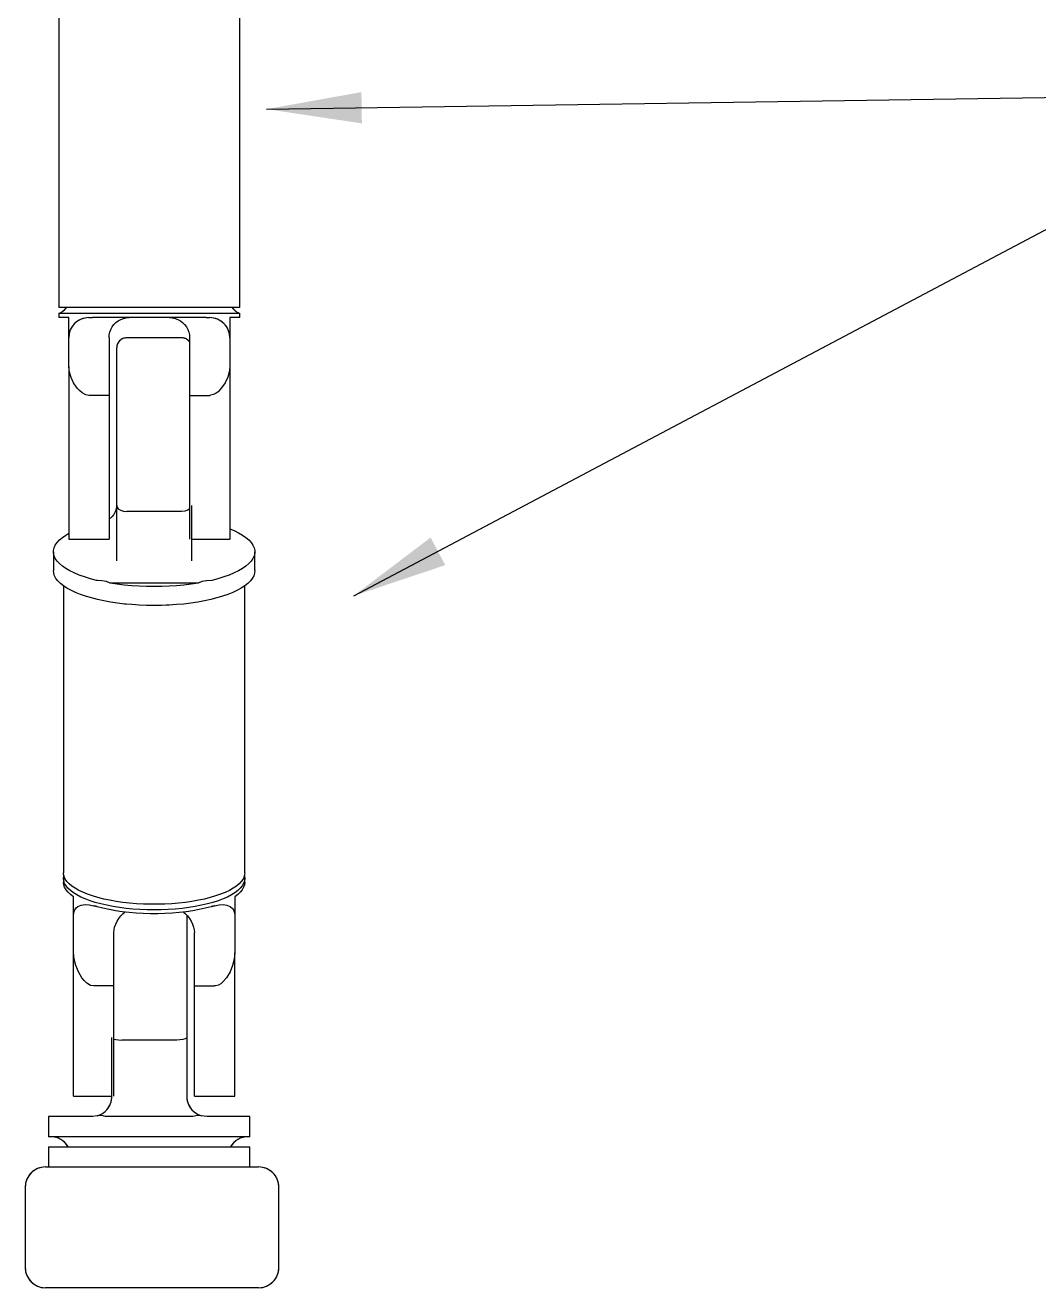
# Model space of a CAD drawing. Extents: x 1.16 to 9.36, y 0.63 to 8.02.
# Drawn here: x 2.318 to 4.835, y 0.633 to 3.768 of the extents above; entities that cross this region are included whole.
import ezdxf

# ---------------------------------------------------------------- set-up
doc = ezdxf.new("R2010")
doc.units = 0
doc.header["$MEASUREMENT"] = 0
doc.linetypes.add('SLDTANVISIBLE0', pattern=[0.5, 0.25, -0.05, 0.05, -0.05, 0.05, -0.05])
doc.dimstyles.new('SLDDIMSTYLE0', dxfattribs={"dimtxt": 6, "dimasz": 0.23622, "dimexe": 0, "dimexo": 0.0625, "dimgap": 1.5, "dimtad": 0, "dimtih": 1, "dimtoh": 1, "dimdec": 0, "dimzin": 0, "dimdsep": 46, "dimtxsty": 'Standard', "dimsah": 1, "dimcen": 0.09, "dimadec": 0, "dimazin": 0, "dimtfac": 1, "dimtdec": 0, "dimtofl": 0, "dimtmove": 0, "dimatfit": 3, "dimfxl": 1, "dimtolj": 1, "dimtzin": 0, "dimarcsym": 0})

msp = doc.modelspace()

# ---------------------------------------------------------------- linework, layer by layer
at = {"color": 7, "linetype": 'Continuous'}
for p, q in [((2.4011, 3.8666), (2.4011, 3.0666)), ((2.8511, 3.0666), (2.8511, 3.8666)), ((2.8511, 3.0666), (2.4011, 3.0666)), ((2.4011, 3.0516), (2.4011, 3.0416)), ((2.8511, 3.0516), (2.4011, 3.0516)), ((2.4261, 3.0416), (2.4011, 3.0416)), ((2.4261, 2.9916), (2.4261, 3.0416)), ((2.4761, 3.0416), (2.4847, 3.0416)), ((2.7675, 3.0416), (2.4847, 3.0416)), ((2.7675, 3.0416), (2.7761, 3.0416)), ((2.8511, 3.0416), (2.8261, 3.0416)), ((2.8261, 3.0416), (2.8261, 2.9916)), ((2.8511, 3.0416), (2.8511, 3.0516)), ((2.4261, 2.9191), (2.4261, 2.9916)), ((2.5261, 2.9916), (2.5261, 2.8487)), ((2.7061, 2.9916), (2.5701, 2.9916)), ((2.7261, 2.9916), (2.7261, 2.8487)), ((2.8261, 2.9916), (2.8261, 2.9191)), ((2.5451, 2.575), (2.5451, 2.9666)), ((2.4261, 2.9191), (2.4261, 2.492)), ((2.8261, 2.9191), (2.8261, 2.492)), ((2.5261, 2.8487), (2.4761, 2.8487)), ((2.5261, 2.8487), (2.5261, 2.492)), ((2.7261, 2.8487), (2.7761, 2.8487)), ((2.7261, 2.8487), (2.7261, 2.492)), ((2.5451, 2.4379), (2.5451, 2.575)), ((2.7311, 2.575), (2.7311, 2.4379)), ((2.7061, 2.5607), (2.5701, 2.5607)), ((2.4261, 2.492), (2.5261, 2.492)), ((2.7311, 2.492), (2.8261, 2.492)), ((2.3881, 2.4603), (2.3881, 2.4134)), ((2.8881, 2.4134), (2.8881, 2.4603)), ((2.7811, 2.3893), (2.7678, 2.3879)), ((2.4131, 2.3756), (2.4131, 1.6629)), ((2.551, 2.3824), (2.5292, 2.3824)), ((2.7252, 2.3824), (2.551, 2.3824)), ((2.7471, 2.3824), (2.7252, 2.3824)), ((2.8631, 1.6629), (2.8631, 2.3756)), ((2.4131, 1.6488), (2.4131, 1.6394)), ((2.8631, 1.6394), (2.8631, 1.6488)), ((2.4381, 1.5568), (2.4381, 1.6037)), ((2.8381, 1.6037), (2.8381, 1.5568)), ((2.4381, 1.5319), (2.4381, 1.5568)), ((2.7191, 1.558), (2.7191, 1.2539)), ((2.8381, 1.5568), (2.8381, 1.5319)), ((2.4381, 1.4647), (2.4381, 1.5319)), ((2.5381, 1.3823), (2.5381, 1.5146)), ((2.7381, 1.3823), (2.7381, 1.5146)), ((2.8381, 1.5319), (2.8381, 1.4647)), ((2.4381, 1.1082), (2.4381, 1.4647)), ((2.8381, 1.1082), (2.8381, 1.4647)), ((2.5381, 1.3823), (2.4881, 1.3823)), ((2.5381, 1.1082), (2.5381, 1.3823)), ((2.7381, 1.3823), (2.7881, 1.3823)), ((2.7381, 1.1082), (2.7381, 1.3823)), ((2.5331, 1.1078), (2.5331, 1.2539)), ((2.6941, 1.248), (2.5581, 1.248)), ((2.7191, 1.2539), (2.7191, 1.1078)), ((2.4381, 1.1082), (2.5331, 1.1082)), ((2.7381, 1.1082), (2.8381, 1.1082)), ((2.3761, 1.0578), (2.3761, 1.0078)), ((2.4831, 1.0578), (2.3761, 1.0578)), ((2.7351, 1.0578), (2.5172, 1.0578)), ((2.7691, 1.0578), (2.7558, 1.0596)), ((2.8761, 1.0578), (2.7691, 1.0578)), ((2.8761, 1.0078), (2.8761, 1.0578)), ((2.8761, 1.0078), (2.3761, 1.0078)), ((2.3761, 0.9828), (2.3761, 0.9328)), ((2.3761, 0.9828), (2.8761, 0.9828)), ((2.8761, 0.9328), (2.8761, 0.9828)), ((2.3681, 0.9328), (2.3762, 0.9328)), ((2.3762, 0.9328), (2.3977, 0.9328)), ((2.3977, 0.9328), (2.8976, 0.9328)), ((2.3181, 0.8828), (2.3181, 0.6828)), ((2.3181, 0.8828), (2.3181, 0.8828)), ((2.9476, 0.8828), (2.9475, 0.8828)), ((2.9476, 0.6828), (2.9476, 0.8828)), ((2.3181, 0.6828), (2.3181, 0.6828)), ((2.9476, 0.6828), (2.9475, 0.6828)), ((2.3977, 0.6328), (2.3681, 0.6328)), ((2.8976, 0.6328), (2.3977, 0.6328))]:
    msp.add_line(p, q, dxfattribs=at)
at = {"color": 7, "linetype": 'SLDTANVISIBLE0'}
for p, q in [((2.4011, 3.8666), (2.4011, 3.0666)), ((2.8511, 3.0666), (2.8511, 3.8666)), ((2.8511, 3.0666), (2.4011, 3.0666)), ((2.4011, 3.0516), (2.4011, 3.0416)), ((2.8511, 3.0516), (2.4011, 3.0516)), ((2.4261, 3.0416), (2.4011, 3.0416)), ((2.4261, 2.9916), (2.4261, 3.0416)), ((2.4761, 3.0416), (2.4847, 3.0416)), ((2.7675, 3.0416), (2.4847, 3.0416)), ((2.7675, 3.0416), (2.7761, 3.0416)), ((2.8511, 3.0416), (2.8261, 3.0416)), ((2.8261, 3.0416), (2.8261, 2.9916)), ((2.8511, 3.0416), (2.8511, 3.0516)), ((2.4261, 2.9191), (2.4261, 2.9916)), ((2.5261, 2.9916), (2.5261, 2.8487)), ((2.7061, 2.9916), (2.5701, 2.9916)), ((2.7261, 2.9916), (2.7261, 2.8487)), ((2.8261, 2.9916), (2.8261, 2.9191)), ((2.5451, 2.575), (2.5451, 2.9666)), ((2.4261, 2.9191), (2.4261, 2.492)), ((2.8261, 2.9191), (2.8261, 2.492)), ((2.5261, 2.8487), (2.4761, 2.8487)), ((2.5261, 2.8487), (2.5261, 2.492)), ((2.7261, 2.8487), (2.7261, 2.492)), ((2.7261, 2.8487), (2.7761, 2.8487)), ((2.5451, 2.4379), (2.5451, 2.575)), ((2.7311, 2.575), (2.7311, 2.4379)), ((2.7061, 2.5607), (2.5701, 2.5607)), ((2.4261, 2.492), (2.5261, 2.492)), ((2.7311, 2.492), (2.8261, 2.492)), ((2.3881, 2.4603), (2.3881, 2.4134)), ((2.8881, 2.4134), (2.8881, 2.4603)), ((2.7811, 2.3893), (2.7678, 2.3879)), ((2.4131, 2.3756), (2.4131, 1.6629)), ((2.551, 2.3824), (2.5292, 2.3824)), ((2.7252, 2.3824), (2.551, 2.3824)), ((2.7471, 2.3824), (2.7252, 2.3824)), ((2.8631, 1.6629), (2.8631, 2.3756)), ((2.4131, 1.6488), (2.4131, 1.6394)), ((2.8631, 1.6394), (2.8631, 1.6488)), ((2.4381, 1.5568), (2.4381, 1.6037)), ((2.8381, 1.6037), (2.8381, 1.5568)), ((2.4381, 1.5319), (2.4381, 1.5568)), ((2.7191, 1.558), (2.7191, 1.2539)), ((2.8381, 1.5568), (2.8381, 1.5319)), ((2.4381, 1.4647), (2.4381, 1.5319)), ((2.5381, 1.3823), (2.5381, 1.5146)), ((2.7381, 1.3823), (2.7381, 1.5146)), ((2.8381, 1.5319), (2.8381, 1.4647)), ((2.4381, 1.1082), (2.4381, 1.4647)), ((2.8381, 1.1082), (2.8381, 1.4647)), ((2.5381, 1.3823), (2.4881, 1.3823)), ((2.5381, 1.1082), (2.5381, 1.3823)), ((2.7381, 1.3823), (2.7881, 1.3823)), ((2.7381, 1.1082), (2.7381, 1.3823)), ((2.5331, 1.1078), (2.5331, 1.2539)), ((2.6941, 1.248), (2.5581, 1.248)), ((2.7191, 1.2539), (2.7191, 1.1078)), ((2.4381, 1.1082), (2.5331, 1.1082)), ((2.7381, 1.1082), (2.8381, 1.1082)), ((2.3761, 1.0578), (2.3761, 1.0078)), ((2.4831, 1.0578), (2.3761, 1.0578)), ((2.7351, 1.0578), (2.5172, 1.0578)), ((2.7691, 1.0578), (2.7558, 1.0596)), ((2.8761, 1.0578), (2.7691, 1.0578)), ((2.8761, 1.0078), (2.8761, 1.0578)), ((2.8761, 1.0078), (2.3761, 1.0078)), ((2.3761, 0.9828), (2.3761, 0.9328)), ((2.3761, 0.9828), (2.8761, 0.9828)), ((2.8761, 0.9328), (2.8761, 0.9828)), ((2.3681, 0.9328), (2.3762, 0.9328)), ((2.3762, 0.9328), (2.3977, 0.9328)), ((2.3977, 0.9328), (2.8976, 0.9328)), ((2.3181, 0.8828), (2.3181, 0.6828)), ((2.3181, 0.8828), (2.3181, 0.8828)), ((2.9476, 0.8828), (2.9475, 0.8828)), ((2.9476, 0.6828), (2.9476, 0.8828)), ((2.3181, 0.6828), (2.3181, 0.6828)), ((2.9476, 0.6828), (2.9475, 0.6828)), ((2.3977, 0.6328), (2.3681, 0.6328)), ((2.8976, 0.6328), (2.3977, 0.6328))]:
    msp.add_line(p, q, dxfattribs=at)
at = {"color": 7, "linetype": 'Continuous', "flags": 128}
for points in [[(2.5261, 2.9916), (2.5266, 2.9987), (2.5281, 3.0056), (2.5306, 3.0123), (2.5341, 3.0186), (2.5383, 3.0243), (2.5434, 3.0293), (2.5491, 3.0336), (2.5554, 3.037), (2.562, 3.0395), (2.569, 3.0411), (2.5761, 3.0416)], [(2.6761, 3.0416), (2.6832, 3.0411), (2.6902, 3.0395), (2.6969, 3.037), (2.7032, 3.0336), (2.7089, 3.0293), (2.7139, 3.0243), (2.7182, 3.0186), (2.7216, 3.0123), (2.7241, 3.0056), (2.7256, 2.9987), (2.7261, 2.9916)], [(2.4761, 2.8487), (2.4682, 2.8501), (2.4591, 2.8548), (2.4524, 2.8605), (2.4468, 2.8668), (2.4381, 2.8797), (2.4318, 2.8929), (2.4276, 2.9063), (2.4261, 2.9191)], [(2.8261, 2.9191), (2.8247, 2.9066), (2.8208, 2.8936), (2.8144, 2.8801), (2.8056, 2.867), (2.797, 2.8578), (2.7918, 2.8539), (2.7858, 2.8507), (2.7782, 2.8488), (2.7761, 2.8487)], [(2.5451, 2.5764), (2.545, 2.5735), (2.5439, 2.5664), (2.5415, 2.5596), (2.538, 2.5531), (2.5338, 2.5477), (2.5329, 2.5468)], [(2.5451, 2.575), (2.5451, 2.5749), (2.5459, 2.5715), (2.5492, 2.5671), (2.5548, 2.5637), (2.562, 2.5615), (2.5701, 2.5607)], [(2.5329, 2.5468), (2.5323, 2.5462), (2.5297, 2.5439), (2.5263, 2.5418), (2.5261, 2.5417)], [(2.7261, 2.5666), (2.7214, 2.5637), (2.7142, 2.5615), (2.7061, 2.5607)], [(2.8261, 2.5173), (2.8365, 2.5129), (2.8476, 2.5075), (2.8575, 2.5018), (2.8661, 2.4958), (2.8733, 2.4897), (2.8791, 2.4833), (2.8835, 2.4768), (2.8865, 2.4702), (2.8879, 2.4636), (2.8879, 2.4569), (2.8865, 2.4503), (2.8835, 2.4437), (2.8791, 2.4372), (2.8733, 2.4309), (2.8661, 2.4247), (2.8575, 2.4188), (2.8476, 2.413), (2.8365, 2.4076), (2.8242, 2.4025), (2.8109, 2.3977), (2.7965, 2.3933), (2.7811, 2.3893)], [(2.4951, 2.3893), (2.4798, 2.3933), (2.4654, 2.3977), (2.452, 2.4025), (2.4397, 2.4076), (2.4286, 2.413), (2.4187, 2.4188), (2.4102, 2.4247), (2.403, 2.4309), (2.3971, 2.4372), (2.3927, 2.4437), (2.3898, 2.4503), (2.3883, 2.4569), (2.3883, 2.4636), (2.3898, 2.4702), (2.3927, 2.4768), (2.3971, 2.4833), (2.403, 2.4897), (2.4102, 2.4958), (2.4187, 2.5018), (2.4261, 2.5062)], [(2.8881, 2.4134), (2.8874, 2.4069), (2.8853, 2.4005), (2.8819, 2.3941), (2.877, 2.3878), (2.8708, 2.3817), (2.8634, 2.3758), (2.8546, 2.3701), (2.8447, 2.3646), (2.8336, 2.3594), (2.8214, 2.3545), (2.8082, 2.3499), (2.794, 2.3457), (2.779, 2.3418), (2.7631, 2.3384), (2.7466, 2.3354), (2.7295, 2.3328), (2.7118, 2.3306), (2.6938, 2.329), (2.6754, 2.3278), (2.6568, 2.327), (2.6381, 2.3268), (2.6194, 2.327), (2.6009, 2.3278), (2.5825, 2.329), (2.5644, 2.3306), (2.5468, 2.3328), (2.5297, 2.3354), (2.5131, 2.3384), (2.4973, 2.3418), (2.4823, 2.3457), (2.4681, 2.3499), (2.4549, 2.3545), (2.4427, 2.3594), (2.4316, 2.3646), (2.4216, 2.3701), (2.4129, 2.3758), (2.4054, 2.3817), (2.3992, 2.3878), (2.3944, 2.3941), (2.3909, 2.4005), (2.3888, 2.4069), (2.3881, 2.4134), (2.3881, 2.4134)], [(2.5084, 2.3879), (2.4982, 2.3886), (2.4951, 2.3893)], [(2.5292, 2.3824), (2.52, 2.3865), (2.5084, 2.3879)], [(2.7678, 2.3879), (2.7569, 2.3867), (2.7471, 2.3824)], [(2.7471, 2.3824), (2.7299, 2.3797), (2.7122, 2.3776), (2.694, 2.3759), (2.6756, 2.3747), (2.6569, 2.3739), (2.6381, 2.3737), (2.6193, 2.3739), (2.6007, 2.3747), (2.5822, 2.3759), (2.5641, 2.3776), (2.5464, 2.3797), (2.5292, 2.3824)], [(2.8615, 1.6536), (2.8588, 1.6476), (2.8546, 1.6416), (2.8491, 1.6358), (2.8424, 1.6302), (2.8343, 1.6247), (2.8251, 1.6195), (2.8147, 1.6146), (2.8032, 1.6099), (2.7907, 1.6056), (2.7772, 1.6016), (2.7629, 1.598), (2.7479, 1.5948), (2.7321, 1.5921), (2.7158, 1.5897), (2.699, 1.5879), (2.6818, 1.5864), (2.6643, 1.5855), (2.6467, 1.585), (2.6291, 1.585), (2.6115, 1.5855), (2.594, 1.5865), (2.5768, 1.5879), (2.56, 1.5898), (2.5437, 1.5921), (2.528, 1.5949), (2.5129, 1.5981), (2.4986, 1.6017), (2.4852, 1.6057), (2.4727, 1.61), (2.4613, 1.6147), (2.4509, 1.6196), (2.4417, 1.6249), (2.4337, 1.6303), (2.427, 1.636), (2.4215, 1.6418), (2.4174, 1.6477), (2.4147, 1.6538), (2.4133, 1.6599), (2.4131, 1.6629)], [(2.8631, 1.6629), (2.8629, 1.6597), (2.8615, 1.6536)], [(2.8631, 1.6488), (2.8624, 1.6427), (2.8604, 1.6366), (2.8569, 1.6306), (2.8521, 1.6247), (2.846, 1.619), (2.8386, 1.6134), (2.83, 1.6081), (2.8202, 1.603), (2.8092, 1.5982), (2.7972, 1.5937), (2.7842, 1.5895), (2.7704, 1.5858), (2.7557, 1.5824), (2.7403, 1.5794), (2.7242, 1.5768), (2.7077, 1.5747), (2.6906, 1.573), (2.6733, 1.5718), (2.6558, 1.5711), (2.6381, 1.5709), (2.6205, 1.5711), (2.6029, 1.5718), (2.5856, 1.573), (2.5686, 1.5747), (2.552, 1.5768), (2.536, 1.5794), (2.5206, 1.5824), (2.5059, 1.5858), (2.492, 1.5895), (2.479, 1.5937), (2.467, 1.5982), (2.4561, 1.603), (2.4463, 1.6081), (2.4376, 1.6134), (2.4302, 1.619), (2.4241, 1.6247), (2.4193, 1.6306), (2.4159, 1.6366), (2.4138, 1.6427), (2.4131, 1.6488), (2.4138, 1.6549), (2.414, 1.6558)], [(2.4381, 1.6037), (2.4306, 1.6093), (2.4244, 1.6151), (2.4195, 1.621), (2.4159, 1.6271), (2.4138, 1.6332), (2.4131, 1.6394)], [(2.8631, 1.6394), (2.8624, 1.6332), (2.8603, 1.6271), (2.8568, 1.621), (2.8519, 1.6151), (2.8457, 1.6093), (2.8381, 1.6037)], [(2.8622, 1.6558), (2.8624, 1.6549), (2.8631, 1.6488)], [(2.4381, 1.5568), (2.4388, 1.5642), (2.4415, 1.5715), (2.4448, 1.576), (2.4487, 1.5793), (2.457, 1.583), (2.4666, 1.5844), (2.4769, 1.5839), (2.4881, 1.5813)], [(2.4967, 1.5788), (2.4956, 1.5791), (2.4945, 1.5794), (2.4934, 1.5797), (2.4924, 1.5801), (2.4913, 1.5804), (2.4902, 1.5807), (2.4892, 1.581), (2.4881, 1.5813)], [(2.7795, 1.5788), (2.7651, 1.5751), (2.7499, 1.5718), (2.7339, 1.5689), (2.7173, 1.5665), (2.7003, 1.5645), (2.6828, 1.563), (2.665, 1.5621), (2.6471, 1.5616), (2.6291, 1.5616), (2.6112, 1.5621), (2.5934, 1.563), (2.576, 1.5645), (2.5589, 1.5665), (2.5423, 1.5689), (2.5264, 1.5718), (2.5111, 1.5751), (2.4967, 1.5788)], [(2.7881, 1.5813), (2.7871, 1.581), (2.786, 1.5807), (2.7849, 1.5804), (2.7839, 1.5801), (2.7828, 1.5797), (2.7817, 1.5794), (2.7806, 1.5791), (2.7795, 1.5788)], [(2.7881, 1.5813), (2.7994, 1.5839), (2.8098, 1.5844), (2.819, 1.5831), (2.827, 1.5797), (2.8328, 1.5745), (2.8352, 1.5708), (2.837, 1.5661), (2.8381, 1.5591), (2.8381, 1.5568)], [(2.5381, 1.5146), (2.5386, 1.5214), (2.5401, 1.5285), (2.5426, 1.5356), (2.5461, 1.5427), (2.5503, 1.5495), (2.5554, 1.556), (2.5611, 1.562), (2.5653, 1.5657)], [(2.711, 1.5657), (2.7152, 1.562), (2.7209, 1.556), (2.7259, 1.5495), (2.7302, 1.5427), (2.7336, 1.5356), (2.7361, 1.5285), (2.7376, 1.5214), (2.7381, 1.5146)], [(2.4881, 1.3823), (2.4801, 1.3837), (2.4709, 1.389), (2.4642, 1.3954), (2.4585, 1.4027), (2.4499, 1.4173), (2.4436, 1.4329), (2.4396, 1.4488), (2.4381, 1.4647)], [(2.8381, 1.4647), (2.8367, 1.4491), (2.8328, 1.4333), (2.8265, 1.4175), (2.8178, 1.4026), (2.809, 1.3923), (2.8038, 1.3878), (2.7978, 1.3844), (2.7901, 1.3823), (2.7881, 1.3823)], [(2.5381, 1.2504), (2.5428, 1.2492), (2.55, 1.2483), (2.5581, 1.248)], [(2.7191, 1.2539), (2.7191, 1.2539), (2.7184, 1.2524), (2.715, 1.2506), (2.7094, 1.2492), (2.7022, 1.2483), (2.6941, 1.248)], [(2.4964, 1.0596), (2.503, 1.0619), (2.5097, 1.0655), (2.5165, 1.0706), (2.5204, 1.0745)], [(2.7319, 1.0745), (2.7372, 1.0694), (2.7458, 1.0636), (2.7558, 1.0596)], [(2.4964, 1.0596), (2.4862, 1.0579), (2.4831, 1.0578)], [(2.5172, 1.0578), (2.508, 1.0605), (2.4964, 1.0596)], [(2.7558, 1.0596), (2.7449, 1.0606), (2.7351, 1.0578)]]:
    msp.add_lwpolyline(points, dxfattribs=at)
at = {"color": 7, "linetype": 'SLDTANVISIBLE0', "flags": 128}
for points in [[(2.5261, 2.9916), (2.5266, 2.9987), (2.5281, 3.0056), (2.5306, 3.0123), (2.5341, 3.0186), (2.5383, 3.0243), (2.5434, 3.0293), (2.5491, 3.0336), (2.5554, 3.037), (2.562, 3.0395), (2.569, 3.0411), (2.5761, 3.0416)], [(2.6761, 3.0416), (2.6832, 3.0411), (2.6902, 3.0395), (2.6969, 3.037), (2.7032, 3.0336), (2.7089, 3.0293), (2.7139, 3.0243), (2.7182, 3.0186), (2.7216, 3.0123), (2.7241, 3.0056), (2.7256, 2.9987), (2.7261, 2.9916)], [(2.4761, 2.8487), (2.4682, 2.8501), (2.4591, 2.8548), (2.4524, 2.8605), (2.4468, 2.8668), (2.4381, 2.8797), (2.4318, 2.8929), (2.4276, 2.9063), (2.4261, 2.9191)], [(2.8261, 2.9191), (2.8247, 2.9066), (2.8208, 2.8936), (2.8144, 2.8801), (2.8056, 2.867), (2.797, 2.8578), (2.7918, 2.8539), (2.7858, 2.8507), (2.7782, 2.8488), (2.7761, 2.8487)], [(2.5451, 2.5764), (2.545, 2.5735), (2.5439, 2.5664), (2.5415, 2.5596), (2.538, 2.5531), (2.5338, 2.5477), (2.5329, 2.5468)], [(2.5451, 2.575), (2.5451, 2.5749), (2.5459, 2.5715), (2.5492, 2.5671), (2.5548, 2.5637), (2.562, 2.5615), (2.5701, 2.5607)], [(2.5329, 2.5468), (2.5323, 2.5462), (2.5297, 2.5439), (2.5263, 2.5418), (2.5261, 2.5417)], [(2.7261, 2.5666), (2.7214, 2.5637), (2.7142, 2.5615), (2.7061, 2.5607)], [(2.8261, 2.5173), (2.8365, 2.5129), (2.8476, 2.5075), (2.8575, 2.5018), (2.8661, 2.4958), (2.8733, 2.4897), (2.8791, 2.4833), (2.8835, 2.4768), (2.8865, 2.4702), (2.8879, 2.4636), (2.8879, 2.4569), (2.8865, 2.4503), (2.8835, 2.4437), (2.8791, 2.4372), (2.8733, 2.4309), (2.8661, 2.4247), (2.8575, 2.4188), (2.8476, 2.413), (2.8365, 2.4076), (2.8242, 2.4025), (2.8109, 2.3977), (2.7965, 2.3933), (2.7811, 2.3893)], [(2.4951, 2.3893), (2.4798, 2.3933), (2.4654, 2.3977), (2.452, 2.4025), (2.4397, 2.4076), (2.4286, 2.413), (2.4187, 2.4188), (2.4102, 2.4247), (2.403, 2.4309), (2.3971, 2.4372), (2.3927, 2.4437), (2.3898, 2.4503), (2.3883, 2.4569), (2.3883, 2.4636), (2.3898, 2.4702), (2.3927, 2.4768), (2.3971, 2.4833), (2.403, 2.4897), (2.4102, 2.4958), (2.4187, 2.5018), (2.4261, 2.5062)], [(2.8881, 2.4134), (2.8874, 2.4069), (2.8853, 2.4005), (2.8819, 2.3941), (2.877, 2.3878), (2.8708, 2.3817), (2.8634, 2.3758), (2.8546, 2.3701), (2.8447, 2.3646), (2.8336, 2.3594), (2.8214, 2.3545), (2.8082, 2.3499), (2.794, 2.3457), (2.779, 2.3418), (2.7631, 2.3384), (2.7466, 2.3354), (2.7295, 2.3328), (2.7118, 2.3306), (2.6938, 2.329), (2.6754, 2.3278), (2.6568, 2.327), (2.6381, 2.3268), (2.6194, 2.327), (2.6009, 2.3278), (2.5825, 2.329), (2.5644, 2.3306), (2.5468, 2.3328), (2.5297, 2.3354), (2.5131, 2.3384), (2.4973, 2.3418), (2.4823, 2.3457), (2.4681, 2.3499), (2.4549, 2.3545), (2.4427, 2.3594), (2.4316, 2.3646), (2.4216, 2.3701), (2.4129, 2.3758), (2.4054, 2.3817), (2.3992, 2.3878), (2.3944, 2.3941), (2.3909, 2.4005), (2.3888, 2.4069), (2.3881, 2.4134), (2.3881, 2.4134)], [(2.5084, 2.3879), (2.4982, 2.3886), (2.4951, 2.3893)], [(2.5292, 2.3824), (2.52, 2.3865), (2.5084, 2.3879)], [(2.7678, 2.3879), (2.7569, 2.3867), (2.7471, 2.3824)], [(2.7471, 2.3824), (2.7299, 2.3797), (2.7122, 2.3776), (2.694, 2.3759), (2.6756, 2.3747), (2.6569, 2.3739), (2.6381, 2.3737), (2.6193, 2.3739), (2.6007, 2.3747), (2.5822, 2.3759), (2.5641, 2.3776), (2.5464, 2.3797), (2.5292, 2.3824)], [(2.8615, 1.6536), (2.8588, 1.6476), (2.8546, 1.6416), (2.8491, 1.6358), (2.8424, 1.6302), (2.8343, 1.6247), (2.8251, 1.6195), (2.8147, 1.6146), (2.8032, 1.6099), (2.7907, 1.6056), (2.7772, 1.6016), (2.7629, 1.598), (2.7479, 1.5948), (2.7321, 1.5921), (2.7158, 1.5897), (2.699, 1.5879), (2.6818, 1.5864), (2.6643, 1.5855), (2.6467, 1.585), (2.6291, 1.585), (2.6115, 1.5855), (2.594, 1.5865), (2.5768, 1.5879), (2.56, 1.5898), (2.5437, 1.5921), (2.528, 1.5949), (2.5129, 1.5981), (2.4986, 1.6017), (2.4852, 1.6057), (2.4727, 1.61), (2.4613, 1.6147), (2.4509, 1.6196), (2.4417, 1.6249), (2.4337, 1.6303), (2.427, 1.636), (2.4215, 1.6418), (2.4174, 1.6477), (2.4147, 1.6538), (2.4133, 1.6599), (2.4131, 1.6629)], [(2.8631, 1.6629), (2.8629, 1.6597), (2.8615, 1.6536)], [(2.8631, 1.6488), (2.8624, 1.6427), (2.8604, 1.6366), (2.8569, 1.6306), (2.8521, 1.6247), (2.846, 1.619), (2.8386, 1.6134), (2.83, 1.6081), (2.8202, 1.603), (2.8092, 1.5982), (2.7972, 1.5937), (2.7842, 1.5895), (2.7704, 1.5858), (2.7557, 1.5824), (2.7403, 1.5794), (2.7242, 1.5768), (2.7077, 1.5747), (2.6906, 1.573), (2.6733, 1.5718), (2.6558, 1.5711), (2.6381, 1.5709), (2.6205, 1.5711), (2.6029, 1.5718), (2.5856, 1.573), (2.5686, 1.5747), (2.552, 1.5768), (2.536, 1.5794), (2.5206, 1.5824), (2.5059, 1.5858), (2.492, 1.5895), (2.479, 1.5937), (2.467, 1.5982), (2.4561, 1.603), (2.4463, 1.6081), (2.4376, 1.6134), (2.4302, 1.619), (2.4241, 1.6247), (2.4193, 1.6306), (2.4159, 1.6366), (2.4138, 1.6427), (2.4131, 1.6488), (2.4138, 1.6549), (2.414, 1.6558)], [(2.4381, 1.6037), (2.4306, 1.6093), (2.4244, 1.6151), (2.4195, 1.621), (2.4159, 1.6271), (2.4138, 1.6332), (2.4131, 1.6394)], [(2.8631, 1.6394), (2.8624, 1.6332), (2.8603, 1.6271), (2.8568, 1.621), (2.8519, 1.6151), (2.8457, 1.6093), (2.8381, 1.6037)], [(2.8622, 1.6558), (2.8624, 1.6549), (2.8631, 1.6488)], [(2.4381, 1.5568), (2.4388, 1.5642), (2.4415, 1.5715), (2.4448, 1.576), (2.4487, 1.5793), (2.457, 1.583), (2.4666, 1.5844), (2.4769, 1.5839), (2.4881, 1.5813)], [(2.4967, 1.5788), (2.4956, 1.5791), (2.4945, 1.5794), (2.4934, 1.5797), (2.4924, 1.5801), (2.4913, 1.5804), (2.4902, 1.5807), (2.4892, 1.581), (2.4881, 1.5813)], [(2.7795, 1.5788), (2.7651, 1.5751), (2.7499, 1.5718), (2.7339, 1.5689), (2.7173, 1.5665), (2.7003, 1.5645), (2.6828, 1.563), (2.665, 1.5621), (2.6471, 1.5616), (2.6291, 1.5616), (2.6112, 1.5621), (2.5934, 1.563), (2.576, 1.5645), (2.5589, 1.5665), (2.5423, 1.5689), (2.5264, 1.5718), (2.5111, 1.5751), (2.4967, 1.5788)], [(2.7881, 1.5813), (2.7871, 1.581), (2.786, 1.5807), (2.7849, 1.5804), (2.7839, 1.5801), (2.7828, 1.5797), (2.7817, 1.5794), (2.7806, 1.5791), (2.7795, 1.5788)], [(2.7881, 1.5813), (2.7994, 1.5839), (2.8098, 1.5844), (2.819, 1.5831), (2.827, 1.5797), (2.8328, 1.5745), (2.8352, 1.5708), (2.837, 1.5661), (2.8381, 1.5591), (2.8381, 1.5568)], [(2.5381, 1.5146), (2.5386, 1.5214), (2.5401, 1.5285), (2.5426, 1.5356), (2.5461, 1.5427), (2.5503, 1.5495), (2.5554, 1.556), (2.5611, 1.562), (2.5653, 1.5657)], [(2.711, 1.5657), (2.7152, 1.562), (2.7209, 1.556), (2.7259, 1.5495), (2.7302, 1.5427), (2.7336, 1.5356), (2.7361, 1.5285), (2.7376, 1.5214), (2.7381, 1.5146)], [(2.4881, 1.3823), (2.4801, 1.3837), (2.4709, 1.389), (2.4642, 1.3954), (2.4585, 1.4027), (2.4499, 1.4173), (2.4436, 1.4329), (2.4396, 1.4488), (2.4381, 1.4647)], [(2.8381, 1.4647), (2.8367, 1.4491), (2.8328, 1.4333), (2.8265, 1.4175), (2.8178, 1.4026), (2.809, 1.3923), (2.8038, 1.3878), (2.7978, 1.3844), (2.7901, 1.3823), (2.7881, 1.3823)], [(2.5381, 1.2504), (2.5428, 1.2492), (2.55, 1.2483), (2.5581, 1.248)], [(2.7191, 1.2539), (2.7191, 1.2539), (2.7184, 1.2524), (2.715, 1.2506), (2.7094, 1.2492), (2.7022, 1.2483), (2.6941, 1.248)], [(2.4964, 1.0596), (2.503, 1.0619), (2.5097, 1.0655), (2.5165, 1.0706), (2.5204, 1.0745)], [(2.7319, 1.0745), (2.7372, 1.0694), (2.7458, 1.0636), (2.7558, 1.0596)], [(2.4964, 1.0596), (2.4862, 1.0579), (2.4831, 1.0578)], [(2.5172, 1.0578), (2.508, 1.0605), (2.4964, 1.0596)], [(2.7558, 1.0596), (2.7449, 1.0606), (2.7351, 1.0578)]]:
    msp.add_lwpolyline(points, dxfattribs=at)
at = {"color": 7, "linetype": 'Continuous'}
for centre, radius, start, end in [((2.3811, 3.0974), 0.05, 293.5782, 321.9379), ((2.4761, 2.9916), 0.05, 90, 180), ((2.7761, 2.9916), 0.05, 0, 90), ((2.8711, 3.0974), 0.05, 218.0621, 246.4218), ((2.5701, 2.9666), 0.025, 90, 180), ((2.7061, 2.9666), 0.025, 36.8699, 90), ((2.4831, 1.1078), 0.05, 318.1897, 360), ((2.7691, 1.1078), 0.05, 180, 221.8103), ((2.3811, 0.9578), 0.05, 30, 90), ((2.8711, 0.9578), 0.05, 90, 150), ((2.3681, 0.8828), 0.05, 90, 180), ((2.8976, 0.8828), 0.05, 0, 90), ((2.3681, 0.6828), 0.05, 180, 270), ((2.8976, 0.6828), 0.05, 270, 0)]:
    msp.add_arc(centre, radius, start, end, dxfattribs=at)
at = {"color": 7, "linetype": 'SLDTANVISIBLE0'}
for centre, radius, start, end in [((2.3811, 3.0974), 0.05, 293.5782, 321.9379), ((2.4761, 2.9916), 0.05, 90, 180), ((2.7761, 2.9916), 0.05, 0, 90), ((2.8711, 3.0974), 0.05, 218.0621, 246.4218), ((2.5701, 2.9666), 0.025, 90, 180), ((2.7061, 2.9666), 0.025, 36.8699, 90), ((2.4831, 1.1078), 0.05, 318.1897, 0), ((2.7691, 1.1078), 0.05, 180, 221.8103), ((2.3811, 0.9578), 0.05, 30, 90), ((2.8711, 0.9578), 0.05, 90, 150), ((2.3681, 0.8828), 0.05, 90, 180), ((2.8976, 0.8828), 0.05, 0, 90), ((2.3681, 0.6828), 0.05, 180, 270), ((2.8976, 0.6828), 0.05, 270, 360)]:
    msp.add_arc(centre, radius, start, end, dxfattribs=at)

# ---------------------------------------------------------------- leaders
at = {"color": 255}
for points in [[(2.9172, 3.5593), (5.4902, 3.5976)], [(3.134, 2.351), (5.4902, 3.5976)]]:
    msp.add_leader(points, dimstyle='SLDDIMSTYLE0', dxfattribs=at)

doc.saveas('drawing.dxf')
